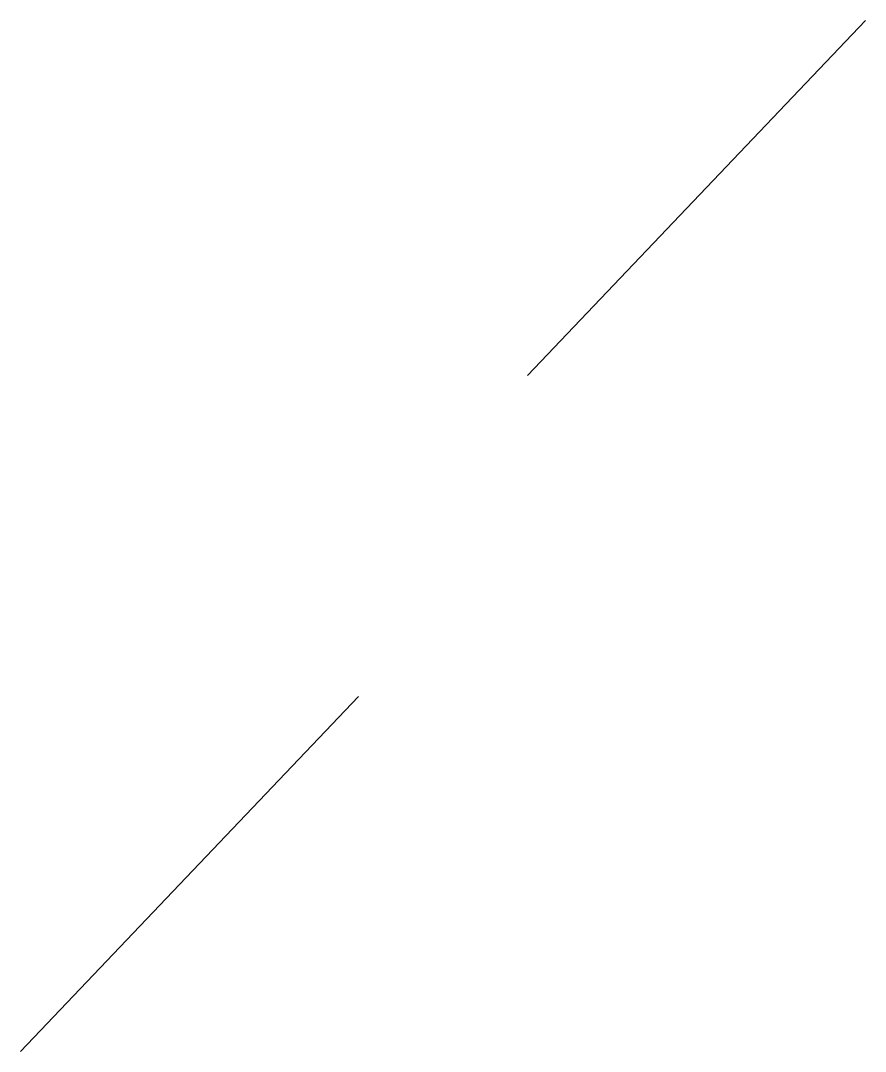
# Model space of a CAD drawing. Header units: centimetres. Extents: x 1000 to 1500, y 2000 to 2610.
import ezdxf

# ---------------------------------------------------------------- set-up
doc = ezdxf.new("R2010")
doc.units = ezdxf.units.CM

# ---------------------------------------------------------------- blocks, each defined once
blk = doc.blocks.new('CHILD', base_point=(0.25, 0.5))
blk.add_line((0.25, 0.5), (2.25, 1.55))
blk = doc.blocks.new('PARENT')
at = {"xscale": 39.37007874015748, "yscale": 78.74015748031496}
blk.add_blockref('CHILD', (118.11, 157.48), dxfattribs=at)

msp = doc.modelspace()

# ---------------------------------------------------------------- block references
for name, xscale, yscale in [('PARENT', 2.54, 2.54), ('CHILD', 100, 200)]:
    msp.add_blockref(name, (1000, 2000), dxfattribs=dict(xscale=xscale, yscale=yscale))

doc.saveas('drawing.dxf')
